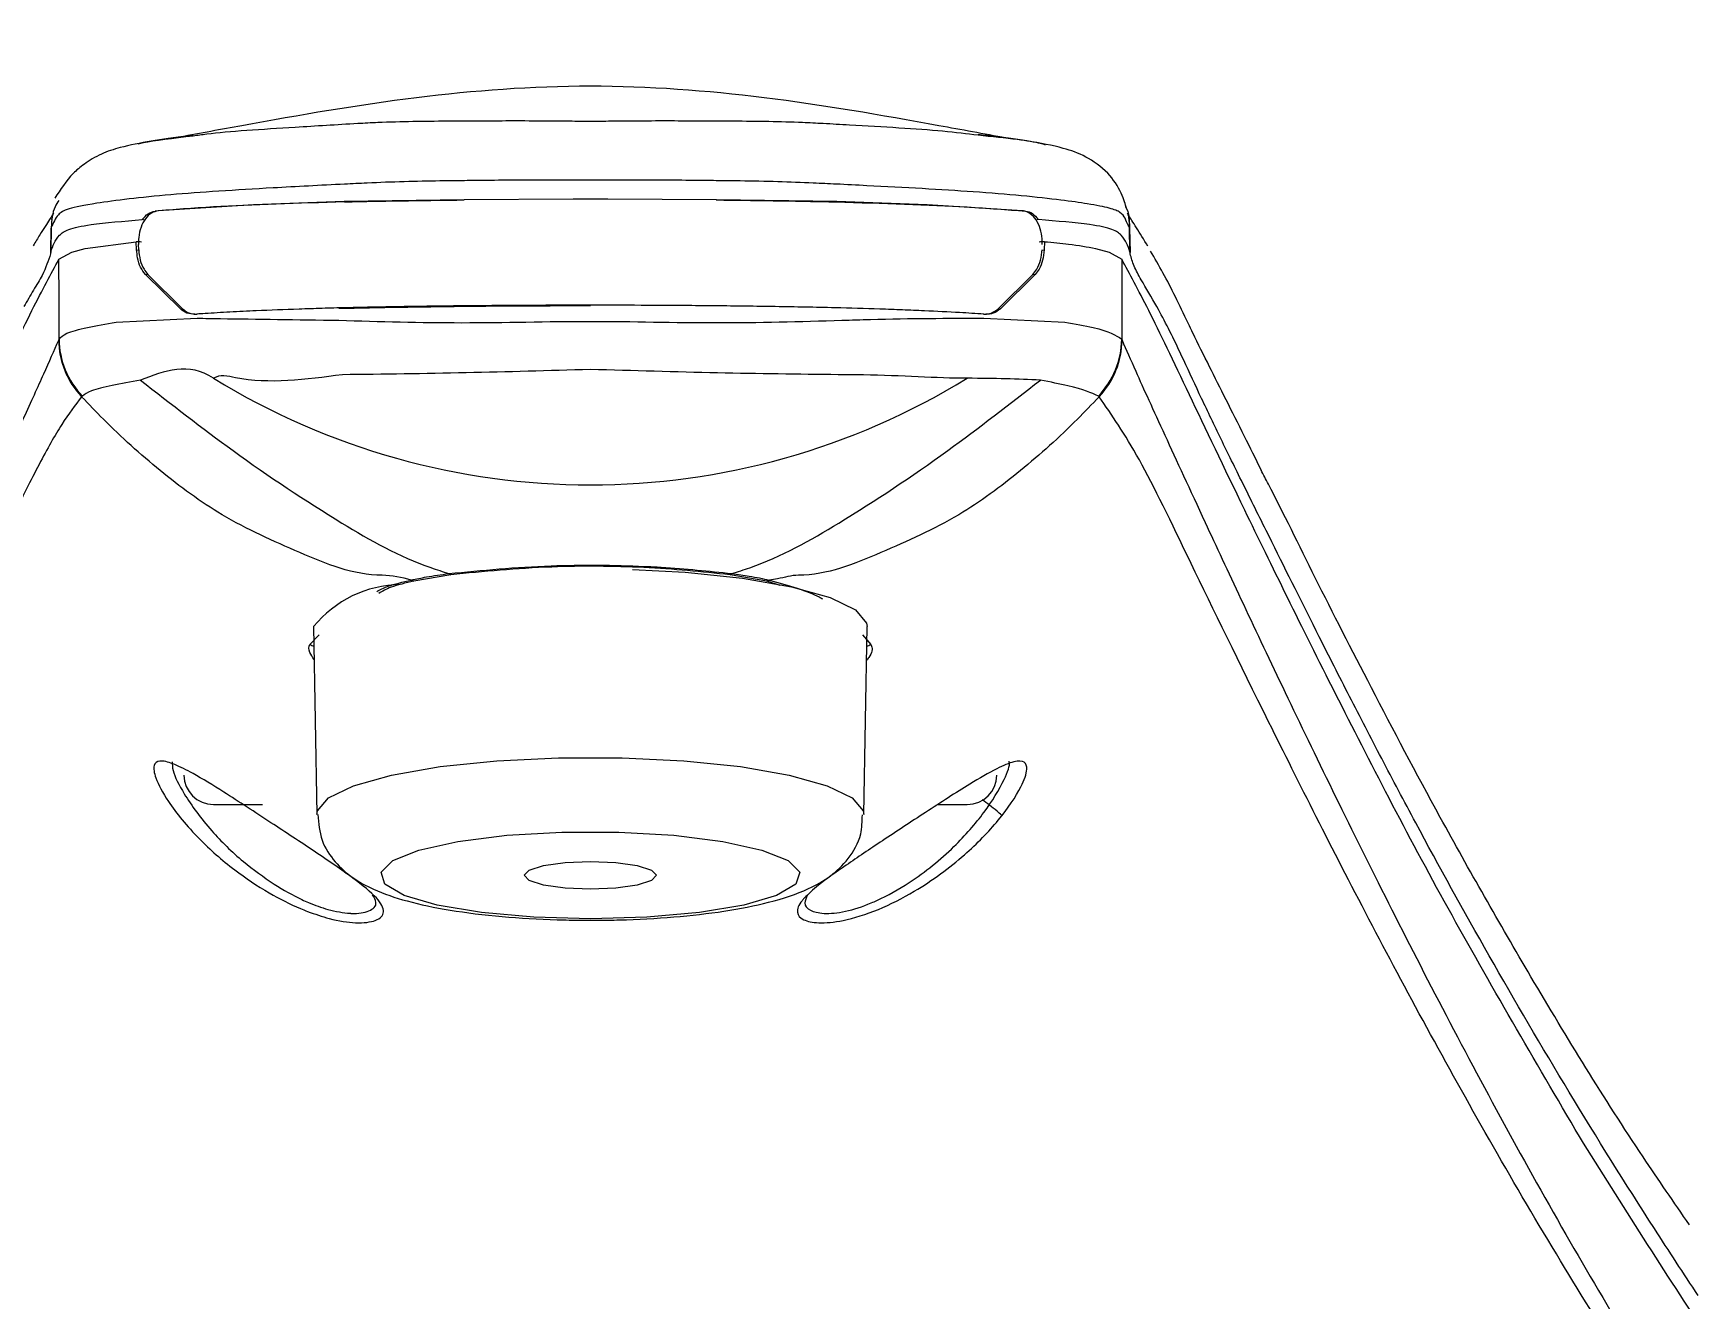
# Model space of a CAD drawing. Header units: inches. Extents: x 2.3 to 15.7, y 0.2 to 14.5.
# Drawn here: x 3.17 to 3.951, y 12.837 to 13.434 of the extents above; entities that cross this region are included whole.
import ezdxf

# ---------------------------------------------------------------- set-up
doc = ezdxf.new("R2010")
doc.units = ezdxf.units.IN
doc.header["$MEASUREMENT"] = 0
doc.header["$PDSIZE"] = -1
doc.layers.add('Dim', color=1, linetype='Continuous')
doc.layers.add('Object', color=4, linetype='Continuous')
doc.styles.get("Standard").update_dxf_attribs({"font": 'romans.shx'})
doc.dimstyles.get("Standard").update_dxf_attribs({"dimtxt": 0.125, "dimasz": 0.18, "dimexe": 0.06, "dimexo": 0.0625, "dimgap": 0.09, "dimtad": 0, "dimtih": 1, "dimtoh": 1, "dimdec": 4, "dimlfac": 2, "dimzin": 0, "dimdsep": 46, "dimlunit": 5, "dimtxsty": 'Standard', "dimcen": 0.09, "dimadec": 0, "dimazin": 0, "dimtfac": 1, "dimtdec": 4, "dimtofl": 0, "dimtmove": 0, "dimatfit": 1, "dimfxl": 0, "dimfrac": 2, "dimtolj": 1, "dimtzin": 0, "dimarcsym": 0})

# ---------------------------------------------------------------- blocks, each defined once
blk = doc.blocks.new('*D2')
at = {"layer": 'Defpoints', "color": 0}
for p in [(4.12732, 14.17061), (2.73788, 12.614), (4.12732, 12.61381)]:
    blk.add_point(p, dxfattribs=at)
at = {"layer": 'Dim', "color": 0, "lineweight": -2}
for p, q in [((2.73788, 12.6765), (2.73788, 14.23061)), ((4.12732, 12.67631), (4.12732, 14.23061)), ((2.55788, 14.17061), (2.37788, 14.17061)), ((4.30732, 14.17061), (4.48732, 14.17061))]:
    blk.add_line(p, q, dxfattribs=at)
at = {"layer": 'Dim', "color": 0}
for points in [[(2.55788, 14.20061), (2.55788, 14.14061), (2.73788, 14.17061)], [(4.30732, 14.20061), (4.30732, 14.14061), (4.12732, 14.17061)]]:
    blk.add_solid(points, dxfattribs=at)
at = {"layer": 'Dim', "color": 0, "insert": (3.39758, 14.17061), "char_height": 0.125, "attachment_point": 5}
blk.add_mtext('\\A1;2 3/4\\P [70mm]', dxfattribs=at)

msp = doc.modelspace()

# ---------------------------------------------------------------- linework, layer by layer
at = {"layer": 'Object', "color": 4, "linetype": 'Continuous', "lineweight": 15}
for p, q in [((3.316655, 13.36307), (3.316654, 13.363117)), ((3.373146, 13.364745), (3.373146, 13.364739)), ((3.424455, 13.364947), (3.424455, 13.364951)), ((3.440757, 13.364947), (3.440757, 13.364951)), ((3.491986, 13.364746), (3.491986, 13.36474)), ((3.548604, 13.363115), (3.548603, 13.363067)), ((3.273645, 13.353394), (3.228707, 13.350564)), ((3.316396, 13.354852), (3.273645, 13.353394)), ((3.373031, 13.355765), (3.316396, 13.354852)), ((3.424422, 13.356063), (3.373031, 13.355765)), ((3.440785, 13.356063), (3.424422, 13.356063)), ((3.492096, 13.355765), (3.440785, 13.356063)), ((3.548858, 13.354851), (3.492096, 13.355765)), ((3.591556, 13.353394), (3.548858, 13.354851)), ((3.63649, 13.350564), (3.591556, 13.353394)), ((3.178436, 13.346002), (3.178438, 13.346012)), ((3.178506, 13.346488), (3.178513, 13.346534)), ((3.22235, 13.346156), (3.221193, 13.346381)), ((3.644012, 13.346381), (3.642767, 13.346139)), ((3.686697, 13.346547), (3.686702, 13.346514)), ((3.686704, 13.346505), (3.687058, 13.342412)), ((3.686772, 13.346029), (3.686778, 13.345989)), ((3.177953, 13.330873), (3.178154, 13.342413)), ((3.178197, 13.342602), (3.177999, 13.331264)), ((3.178154, 13.342413), (3.178154, 13.342421)), ((3.178197, 13.342602), (3.178199, 13.342737)), ((3.687015, 13.342724), (3.687017, 13.342589)), ((3.687215, 13.331248), (3.687017, 13.342589)), ((3.687058, 13.342412), (3.68726, 13.330873)), ((3.177953, 13.330873), (3.177947, 13.330819)), ((3.181862, 13.327682), (3.187859, 13.331065)), ((3.187859, 13.331065), (3.194266, 13.332782)), ((3.194266, 13.332782), (3.218344, 13.335964)), ((3.218502, 13.332103), (3.218344, 13.335964)), ((3.218502, 13.332103), (3.219501, 13.332027)), ((3.219477, 13.332189), (3.219383, 13.33471)), ((3.645706, 13.332028), (3.646703, 13.332103)), ((3.646861, 13.335964), (3.646703, 13.332103)), ((3.67094, 13.332782), (3.677347, 13.331065)), ((3.677347, 13.331065), (3.683343, 13.327682)), ((3.687267, 13.330819), (3.68726, 13.330873)), ((3.239127, 13.304283), (3.222678, 13.32048)), ((3.22374, 13.320399), (3.222678, 13.32048)), ((3.223859, 13.32055), (3.240169, 13.304364)), ((3.625025, 13.304364), (3.641347, 13.320551)), ((3.642527, 13.32048), (3.626078, 13.304283)), ((3.642527, 13.32048), (3.641467, 13.320399)), ((3.208776, 13.297975), (3.247012, 13.299863)), ((3.239127, 13.304283), (3.240446, 13.304184)), ((3.245685, 13.301814), (3.245868, 13.3018)), ((3.24687, 13.30181), (3.247082, 13.301794)), ((3.618118, 13.301794), (3.61832, 13.301809)), ((3.618194, 13.299863), (3.656429, 13.297976)), ((3.619332, 13.3018), (3.619506, 13.301813)), ((3.624734, 13.304182), (3.626078, 13.304283)), ((3.70065, 13.304061), (3.69993, 13.305358)), ((3.181727, 13.289597), (3.181893, 13.290031)), ((3.683313, 13.290031), (3.683479, 13.289597)), ((3.192902, 13.26317), (3.192565, 13.262823)), ((3.672641, 13.262823), (3.672304, 13.26317)), ((3.721021, 13.262011), (3.719951, 13.264282)), ((3.75417, 13.194341), (3.752207, 13.198288)), ((3.366703, 13.178878), (3.349309, 13.175908)), ((3.515897, 13.175908), (3.498502, 13.178878)), ((3.522094, 13.173737), (3.515897, 13.175908)), ((3.300216, 13.14603), (3.304621, 13.150575)), ((3.302028, 13.154416), (3.303608, 13.065872)), ((3.560958, 13.150594), (3.56499, 13.146031)), ((3.561597, 13.065872), (3.563177, 13.154416)), ((3.254769, 13.070485), (3.277875, 13.070485)), ((3.596783, 13.070485), (3.610436, 13.070485)), ((3.428343, 13.015967), (3.432603, 13.0159)), ((3.432603, 13.0159), (3.436167, 13.015949))]:
    msp.add_line(p, q, dxfattribs=at)
at = {"layer": 'Object', "color": 4, "linetype": 'Continuous', "lineweight": 15, "flags": 128}
for points in [[(3.686458, 13.347854), (3.68658, 13.347231), (3.686704, 13.346505)], [(3.452527, 13.181347), (3.477262, 13.180028), (3.504355, 13.177198), (3.52758, 13.173147), (3.545684, 13.168091), (3.557693, 13.162303), (3.562957, 13.156095), (3.563177, 13.154416)], [(3.303609, 13.065843), (3.303826, 13.067531), (3.309027, 13.073664), (3.320889, 13.079381), (3.338775, 13.084376), (3.361719, 13.088379), (3.388484, 13.091174), (3.417627, 13.09261), (3.447578, 13.09261), (3.476722, 13.091174), (3.503487, 13.088379), (3.526431, 13.084376), (3.544316, 13.079381), (3.556179, 13.073664), (3.56138, 13.067531), (3.561596, 13.065813)], [(3.432603, 13.016556), (3.405893, 13.017319), (3.381164, 13.019552), (3.36025, 13.02309), (3.344702, 13.027669), (3.335674, 13.032951), (3.333834, 13.038544), (3.339319, 13.044032), (3.351723, 13.049009), (3.370125, 13.053106), (3.393161, 13.056018), (3.419122, 13.05753), (3.446083, 13.05753), (3.472045, 13.056018), (3.49508, 13.053106), (3.513483, 13.049009), (3.525887, 13.044032), (3.531372, 13.038544), (3.529532, 13.032951), (3.520503, 13.027669), (3.504956, 13.02309), (3.484042, 13.019552), (3.459313, 13.017319), (3.432603, 13.016556)], [(3.432603, 13.030642), (3.420644, 13.031137), (3.410506, 13.032545), (3.403732, 13.034652), (3.401353, 13.037139), (3.403732, 13.039626), (3.410506, 13.041733), (3.420644, 13.043142), (3.432603, 13.043637), (3.444562, 13.043142), (3.4547, 13.041733), (3.461474, 13.039626), (3.463853, 13.037139), (3.461474, 13.034652), (3.4547, 13.032545), (3.444562, 13.031137), (3.432603, 13.030642)]]:
    msp.add_lwpolyline(points, dxfattribs=at)
at = {"layer": 'Object', "color": 4, "linetype": 'Continuous', "lineweight": 15}
for centre, radius, start, end in [((3.221001, 13.290373), 0.03911, 180.501458, 224.071851), ((3.644205, 13.290373), 0.039109, 315.928012, 359.498946), ((3.220946, 13.289891), 0.03922, 180.429767, 223.64392), ((3.644259, 13.289891), 0.039221, 316.356711, 359.570142), ((3.432603, 13.560959), 0.339669, 238.439413, 301.560599), ((3.343722, 13.120526), 0.05373, 90.84674, 140.895047), ((3.349977, 13.179255), 0.003413, 237.033983, 258.706548), ((3.367509, 13.181032), 0.0023, 223.413628, 249.502513), ((3.497697, 13.181032), 0.0023, 290.497487, 316.586372), ((3.515228, 13.179256), 0.003414, 281.297766, 302.961703), ((3.302895, 13.150394), 0.005121, 238.452842, 262.090222), ((3.562308, 13.150398), 0.005125, 277.931918, 301.553829), ((3.254769, 13.084402), 0.013917, 180, 270), ((3.610436, 13.084402), 0.013917, 270, 0)]:
    msp.add_arc(centre, radius, start, end, dxfattribs=at)
for centre, major_axis, ratio, start_param, end_param in [((3.24431, 11.78353), (1.144163, -1.137021), 0.9272556, 2.3304257, 2.3320365), ((3.620894, 11.78353), (1.144236, 1.136958), 0.9272552, 0.8096151, 0.8112264)]:
    msp.add_ellipse(centre, major_axis=major_axis, ratio=ratio, start_param=start_param, end_param=end_param, dxfattribs=at)
for points, knots in [([(3.628814, 13.384836), (3.618239, 13.386793), (3.580275, 13.393818), (3.515434, 13.405075), (3.432603, 13.411369), (3.349772, 13.405073), (3.285809, 13.393975), (3.248724, 13.387115), (3.239027, 13.385321)], [0, 0, 0, 0, 0.0820643, 0.2946186, 0.5034082, 0.7121975, 0.924751, 1, 1, 1, 1]), ([(3.245152, 13.385929), (3.247213, 13.386229), (3.258734, 13.387909), (3.286918, 13.389641), (3.312937, 13.391217), (3.322807, 13.391815)], [0, 0, 0, 0, 0.1190815, 0.6658491, 1, 1, 1, 1]), ([(3.322807, 13.391815), (3.325981, 13.39198), (3.334646, 13.392431), (3.348596, 13.392798), (3.363104, 13.392923), (3.372118, 13.392955), (3.375702, 13.392967)], [0, 0, 0, 0, 0.1828563, 0.4992545, 0.8009304, 1, 1, 1, 1]), ([(3.375702, 13.392967), (3.379029, 13.392989), (3.387043, 13.393043), (3.400236, 13.393067), (3.413452, 13.393016), (3.421964, 13.39292), (3.425318, 13.392883)], [0, 0, 0, 0, 0.2021562, 0.4868204, 0.7978202, 1, 1, 1, 1]), ([(3.425318, 13.392883), (3.426148, 13.392882), (3.428594, 13.392878), (3.43253, 13.392876), (3.436559, 13.392877), (3.438971, 13.392881), (3.439893, 13.392883)], [0, 0, 0, 0, 0.17080798, 0.50361909, 0.81006243, 1, 1, 1, 1]), ([(3.439893, 13.392883), (3.443196, 13.39292), (3.45167, 13.393015), (3.464824, 13.393067), (3.478043, 13.393043), (3.48607, 13.39299), (3.489434, 13.392968)], [0, 0, 0, 0, 0.1994262, 0.5116545, 0.7953185, 1, 1, 1, 1]), ([(3.489434, 13.392968), (3.492945, 13.392955), (3.502183, 13.392922), (3.516664, 13.392797), (3.530719, 13.392422), (3.539208, 13.391981), (3.542446, 13.391813)], [0, 0, 0, 0, 0.1945987, 0.5119525, 0.8138494, 1, 1, 1, 1]), ([(3.542446, 13.391813), (3.546586, 13.391578), (3.566563, 13.390444), (3.594365, 13.388904), (3.610257, 13.386963), (3.615536, 13.386319)], [0, 0, 0, 0, 0.1486177, 0.7172011, 1, 1, 1, 1]), ([(3.245146, 13.386118), (3.2445, 13.386052), (3.236439, 13.385228), (3.224442, 13.383288), (3.212204, 13.380922), (3.20143, 13.377531), (3.193353, 13.372454), (3.186271, 13.36633), (3.182556, 13.360567), (3.179947, 13.356522)], [0, 0, 0, 0, 0.0139525, 0.1742026, 0.345784, 0.461737, 0.5861004, 0.7094291, 1, 1, 1, 1]), ([(3.21917, 13.382075), (3.21998, 13.382285), (3.224779, 13.383532), (3.235905, 13.384841), (3.245152, 13.385929)], [0, 0, 0, 0, 0.16876619, 1, 1, 1, 1]), ([(3.615536, 13.386319), (3.622019, 13.385648), (3.633851, 13.384423), (3.644185, 13.382752), (3.646483, 13.381964), (3.647173, 13.381728)], [0, 0, 0, 0, 0.45910381, 0.83782241, 1, 1, 1, 1]), ([(3.68554, 13.351932), (3.685559, 13.351872), (3.685614, 13.351698), (3.683751, 13.358698), (3.676775, 13.369366), (3.666007, 13.376682), (3.654891, 13.380578), (3.64034, 13.383303), (3.62614, 13.385394), (3.616942, 13.386293), (3.615541, 13.38643)], [0, 0, 0, 0, 0.0631009, 0.1817745, 0.3044388, 0.4475985, 0.5973587, 0.8019811, 0.9698404, 1, 1, 1, 1]), ([(3.316654, 13.363117), (3.305242, 13.362522), (3.275147, 13.360953), (3.231723, 13.358266), (3.199791, 13.354383), (3.185064, 13.351376), (3.180699, 13.348464), (3.179145, 13.344824), (3.178197, 13.342602)], [0, 0, 0, 0, 0.1164277, 0.307033, 0.5034608, 0.6421231, 0.7816244, 1, 1, 1, 1]), ([(3.373146, 13.364745), (3.369306, 13.364702), (3.359804, 13.364598), (3.344479, 13.364292), (3.329483, 13.363741), (3.32019, 13.363255), (3.316655, 13.36307)], [0, 0, 0, 0, 0.2013028, 0.498119, 0.8090739, 1, 1, 1, 1]), ([(3.424455, 13.364947), (3.420954, 13.364971), (3.412245, 13.365031), (3.398694, 13.364998), (3.385085, 13.364891), (3.376702, 13.364784), (3.373146, 13.364739)], [0, 0, 0, 0, 0.2043113, 0.5082905, 0.7914037, 1, 1, 1, 1]), ([(3.440757, 13.364951), (3.43962, 13.364952), (3.436922, 13.364953), (3.432527, 13.364954), (3.42823, 13.364953), (3.425494, 13.364952), (3.424455, 13.364951)], [0, 0, 0, 0, 0.20919191, 0.49658603, 0.80872129, 1, 1, 1, 1]), ([(3.491986, 13.36474), (3.488393, 13.364786), (3.479998, 13.364892), (3.466364, 13.364999), (3.452876, 13.365031), (3.444206, 13.364971), (3.440757, 13.364947)], [0, 0, 0, 0, 0.2110929, 0.4932105, 0.7983783, 1, 1, 1, 1]), ([(3.548603, 13.363067), (3.545003, 13.363256), (3.535895, 13.363733), (3.520782, 13.364289), (3.505481, 13.364597), (3.495747, 13.364704), (3.491986, 13.364746)], [0, 0, 0, 0, 0.193992, 0.4908889, 0.803308, 1, 1, 1, 1]), ([(3.687017, 13.342589), (3.686837, 13.342889), (3.685092, 13.345802), (3.684893, 13.349079), (3.678416, 13.351744), (3.668698, 13.353662), (3.649762, 13.356368), (3.616319, 13.359588), (3.57648, 13.361696), (3.553439, 13.362868), (3.548604, 13.363115)], [0, 0, 0, 0, 0.0281134, 0.2732158, 0.3790599, 0.4846646, 0.5698482, 0.7669997, 0.9511032, 1, 1, 1, 1]), ([(3.181775, 13.355455), (3.181143, 13.354465), (3.178727, 13.35068), (3.178423, 13.346111), (3.178199, 13.342737)], [0, 0, 0, 0, 0.2616634, 1, 1, 1, 1]), ([(3.316612, 13.354749), (3.294838, 13.35407), (3.261269, 13.353022), (3.236072, 13.35108), (3.227219, 13.350398)], [0, 0, 0, 0, 0.64863506, 1, 1, 1, 1]), ([(3.316612, 13.354749), (3.321311, 13.354849), (3.330713, 13.355049), (3.349507, 13.355375), (3.363731, 13.355544), (3.373126, 13.355655)], [0, 0, 0, 0, 0.25333571, 0.50684313, 1, 1, 1, 1]), ([(3.492006, 13.355655), (3.496807, 13.355602), (3.50641, 13.355496), (3.525399, 13.355223), (3.539366, 13.354937), (3.548646, 13.354747)], [0, 0, 0, 0, 0.251179, 0.5024574, 1, 1, 1, 1]), ([(3.548646, 13.354747), (3.570424, 13.354068), (3.603972, 13.353021), (3.629152, 13.351079), (3.637987, 13.350398)], [0, 0, 0, 0, 0.6491607, 1, 1, 1, 1]), ([(3.685092, 13.352589), (3.685125, 13.352531), (3.686812, 13.349631), (3.686914, 13.346143), (3.687015, 13.342724)], [0, 0, 0, 0, 0.0197251, 1, 1, 1, 1]), ([(3.179213, 13.349232), (3.179265, 13.349363), (3.17947, 13.349877), (3.177438, 13.346151), (3.173775, 13.34099), (3.170746, 13.335845), (3.169695, 13.334059)], [0, 0, 0, 0, 0.1026302, 0.4053674, 0.7935995, 1, 1, 1, 1]), ([(3.177999, 13.331264), (3.178973, 13.333992), (3.180358, 13.337874), (3.185457, 13.341786), (3.197062, 13.344411), (3.212373, 13.345661), (3.221193, 13.346381)], [0, 0, 0, 0, 0.40854976, 0.58140709, 0.75884905, 1, 1, 1, 1]), ([(3.228714, 13.350564), (3.227605, 13.3503), (3.225388, 13.349774), (3.222517, 13.34692), (3.220422, 13.342903), (3.219404, 13.338586), (3.219389, 13.3358), (3.219383, 13.33471)], [0, 0, 0, 0, 0.215226, 0.4304335, 0.6459745, 0.8615079, 1, 1, 1, 1]), ([(3.221193, 13.346381), (3.222048, 13.347441), (3.223794, 13.349605), (3.226062, 13.35013), (3.227219, 13.350398)], [0, 0, 0, 0, 0.4898649, 1, 1, 1, 1]), ([(3.645824, 13.334711), (3.645825, 13.334719), (3.645886, 13.336401), (3.645631, 13.339819), (3.644156, 13.344445), (3.641751, 13.348059), (3.639039, 13.35009), (3.637209, 13.35043), (3.636489, 13.350564)], [0, 0, 0, 0, 0.0009488, 0.2147584, 0.4292977, 0.644523, 0.8601158, 1, 1, 1, 1]), ([(3.637987, 13.350398), (3.63909, 13.35015), (3.641359, 13.349641), (3.643112, 13.347487), (3.644012, 13.346381)], [0, 0, 0, 0, 0.4866193, 1, 1, 1, 1]), ([(3.687215, 13.331248), (3.686239, 13.33398), (3.68485, 13.337869), (3.679753, 13.341787), (3.668136, 13.344412), (3.652825, 13.345661), (3.644012, 13.346381)], [0, 0, 0, 0, 0.408714, 0.5816754, 0.7592315, 1, 1, 1, 1]), ([(3.695655, 13.33382), (3.693789, 13.336885), (3.690047, 13.343032), (3.686376, 13.348641), (3.686097, 13.349236), (3.685978, 13.349489)], [0, 0, 0, 0, 0.3637172, 0.7295796, 1, 1, 1, 1]), ([(3.178199, 13.342737), (3.178198, 13.342727), (3.178193, 13.34269), (3.178185, 13.342623), (3.178173, 13.342541), (3.178163, 13.34247), (3.178156, 13.342428), (3.178154, 13.342413)], [0, 0, 0, 0, 0.0949314, 0.3526776, 0.6101531, 0.8673739, 1, 1, 1, 1]), ([(3.687058, 13.342412), (3.687058, 13.342412), (3.687058, 13.342412), (3.687044, 13.342506), (3.687035, 13.342569), (3.687024, 13.342651), (3.687018, 13.342701), (3.687015, 13.342724)], [0, 0, 0, 0, 0.000352, 0.2564171, 0.513054, 0.7699676, 1, 1, 1, 1]), ([(3.177871, 13.330181), (3.176831, 13.326965), (3.175175, 13.321847), (3.169867, 13.313226), (3.166806, 13.307981), (3.165275, 13.305358)], [0, 0, 0, 0, 0.457914, 0.7289042, 1, 1, 1, 1]), ([(3.177947, 13.330819), (3.17794, 13.330754), (3.177927, 13.330623), (3.177902, 13.33041), (3.177882, 13.330263), (3.177871, 13.330181)], [0, 0, 0, 0, 0.3069705, 0.613947, 1, 1, 1, 1]), ([(3.177999, 13.331264), (3.177996, 13.331232), (3.177989, 13.331167), (3.177974, 13.331037), (3.177961, 13.330938), (3.177953, 13.330873)], [0, 0, 0, 0, 0.2455234, 0.5012479, 1, 1, 1, 1]), ([(3.222678, 13.32048), (3.221859, 13.321547), (3.220221, 13.323682), (3.218868, 13.327928), (3.218612, 13.330847), (3.218502, 13.332103)], [0, 0, 0, 0, 0.3629124, 0.7258796, 1, 1, 1, 1]), ([(3.219477, 13.332189), (3.21965, 13.330521), (3.219995, 13.327186), (3.22168, 13.323145), (3.223205, 13.321328), (3.223859, 13.32055)], [0, 0, 0, 0, 0.3637189, 0.7274459, 1, 1, 1, 1]), ([(3.641347, 13.320551), (3.642009, 13.321341), (3.643543, 13.323171), (3.645218, 13.32722), (3.64556, 13.330538), (3.645731, 13.33219)], [0, 0, 0, 0, 0.2764787, 0.6396761, 1, 1, 1, 1]), ([(3.646703, 13.332103), (3.646536, 13.330447), (3.6462, 13.327135), (3.644627, 13.323093), (3.643164, 13.321272), (3.642527, 13.32048)], [0, 0, 0, 0, 0.36104451, 0.72204951, 1, 1, 1, 1]), ([(3.646861, 13.335964), (3.650817, 13.335618), (3.660391, 13.334781), (3.667039, 13.333521), (3.67094, 13.332782)], [0, 0, 0, 0, 0.4132264, 1, 1, 1, 1]), ([(3.68726, 13.330873), (3.687256, 13.330905), (3.687247, 13.330969), (3.687232, 13.331094), (3.687222, 13.331187), (3.687215, 13.331248)], [0, 0, 0, 0, 0.2548356, 0.5096701, 1, 1, 1, 1]), ([(3.687357, 13.330182), (3.687347, 13.330247), (3.687327, 13.330378), (3.687296, 13.330591), (3.687277, 13.330738), (3.687267, 13.330819)], [0, 0, 0, 0, 0.306935, 0.6138771, 1, 1, 1, 1]), ([(3.69993, 13.305358), (3.697357, 13.309714), (3.693261, 13.31665), (3.688876, 13.324618), (3.687864, 13.328327), (3.687357, 13.330182)], [0, 0, 0, 0, 0.45765094, 0.72867799, 1, 1, 1, 1]), ([(3.71694, 13.292763), (3.71618, 13.294345), (3.711023, 13.305083), (3.705107, 13.317566), (3.698923, 13.32809), (3.696936, 13.33147)], [0, 0, 0, 0, 0.1049043, 0.712497, 1, 1, 1, 1]), ([(2.96585, 12.913867), (2.987117, 12.950099), (3.02964, 13.022545), (3.082579, 13.125177), (3.122566, 13.206417), (3.151011, 13.266096), (3.170427, 13.30671), (3.178051, 13.320692), (3.181862, 13.327682)], [0, 0, 0, 0, 0.1867688, 0.373447, 0.5600426, 0.7067485, 0.8533897, 1, 1, 1, 1]), ([(3.181893, 13.290031), (3.181894, 13.295267), (3.181896, 13.307816), (3.181862, 13.320378), (3.181862, 13.327682), (3.181862, 13.327682)], [0, 0, 0, 0, 0.4171979, 0.9999688, 1, 1, 1, 1]), ([(3.683343, 13.327682), (3.683343, 13.327682), (3.683343, 13.320406), (3.68331, 13.307844), (3.683312, 13.295294), (3.683313, 13.290031)], [0, 0, 0, 0, 0.0000312, 0.5806051, 1, 1, 1, 1]), ([(3.89935, 12.913867), (3.878082, 12.950098), (3.835556, 13.022544), (3.782628, 13.125177), (3.742647, 13.206417), (3.714201, 13.266096), (3.69478, 13.30671), (3.687155, 13.320692), (3.683343, 13.327682)], [0, 0, 0, 0, 0.1867688, 0.3734471, 0.5600427, 0.7067485, 0.8533897, 1, 1, 1, 1]), ([(3.313914, 13.304554), (3.333188, 13.304923), (3.372144, 13.305669), (3.412309, 13.305792), (3.432603, 13.305854)], [0, 0, 0, 0, 0.49474956, 1, 1, 1, 1]), ([(3.373367, 13.305711), (3.368577, 13.305658), (3.358996, 13.305551), (3.340158, 13.30528), (3.326334, 13.304995), (3.317184, 13.304806)], [0, 0, 0, 0, 0.2526449, 0.5052963, 1, 1, 1, 1]), ([(3.424512, 13.306008), (3.420218, 13.305992), (3.411629, 13.305958), (3.394558, 13.305878), (3.381824, 13.305778), (3.373367, 13.305711)], [0, 0, 0, 0, 0.25144561, 0.50289605, 1, 1, 1, 1]), ([(3.440695, 13.306008), (3.439331, 13.30601), (3.436604, 13.306013), (3.431209, 13.306015), (3.427178, 13.306011), (3.424512, 13.306008)], [0, 0, 0, 0, 0.2528257, 0.5056574, 1, 1, 1, 1]), ([(3.491761, 13.305712), (3.487494, 13.305748), (3.478959, 13.305821), (3.461936, 13.305923), (3.449172, 13.305974), (3.440695, 13.306008)], [0, 0, 0, 0, 0.2514625, 0.502912, 1, 1, 1, 1]), ([(3.54807, 13.304805), (3.543402, 13.304906), (3.534067, 13.305106), (3.515343, 13.305434), (3.501153, 13.305601), (3.491761, 13.305712)], [0, 0, 0, 0, 0.2526628, 0.5053206, 1, 1, 1, 1]), ([(3.181893, 13.290031), (3.182762, 13.290963), (3.185482, 13.293884), (3.199343, 13.296318), (3.208776, 13.297975)], [0, 0, 0, 0, 0.3193627, 1, 1, 1, 1]), ([(3.245946, 13.301719), (3.244659, 13.301784), (3.2422, 13.301906), (3.240119, 13.303516), (3.239127, 13.304283)], [0, 0, 0, 0, 0.5232839, 1, 1, 1, 1]), ([(3.240169, 13.304364), (3.241142, 13.303597), (3.243178, 13.301991), (3.245603, 13.301872), (3.24687, 13.30181)], [0, 0, 0, 0, 0.477774, 1, 1, 1, 1]), ([(3.274983, 13.303366), (3.270793, 13.303167), (3.262412, 13.302768), (3.25321, 13.302228), (3.248177, 13.301896), (3.24687, 13.30181)], [0, 0, 0, 0, 0.4253575, 0.8507285, 1, 1, 1, 1]), ([(3.247012, 13.299863), (3.250672, 13.299811), (3.270428, 13.299529), (3.294399, 13.299187), (3.313928, 13.298909)], [0, 0, 0, 0, 0.18529286, 1, 1, 1, 1]), ([(3.317184, 13.304806), (3.313454, 13.304708), (3.305995, 13.304511), (3.291724, 13.304059), (3.281621, 13.303641), (3.274983, 13.303366)], [0, 0, 0, 0, 0.2554205, 0.5108426, 1, 1, 1, 1]), ([(3.313928, 13.298909), (3.333187, 13.298339), (3.37213, 13.297185), (3.412349, 13.298389), (3.432602, 13.298389), (3.432603, 13.298389)], [0, 0, 0, 0, 0.4945392, 0.9999902, 1, 1, 1, 1]), ([(3.432603, 13.298389), (3.432603, 13.298389), (3.45245, 13.298389), (3.492665, 13.297192), (3.531618, 13.298333), (3.551278, 13.298909)], [0, 0, 0, 0, 0.00000976, 0.49531251, 1, 1, 1, 1]), ([(3.590218, 13.303367), (3.586785, 13.303513), (3.579918, 13.303806), (3.565993, 13.304314), (3.555176, 13.30461), (3.54807, 13.304805)], [0, 0, 0, 0, 0.255426, 0.5108453, 1, 1, 1, 1]), ([(3.551278, 13.298909), (3.555796, 13.299058), (3.580101, 13.299856), (3.601099, 13.29986), (3.618194, 13.299863)], [0, 0, 0, 0, 0.1858953, 1, 1, 1, 1]), ([(3.61832, 13.301809), (3.614557, 13.302052), (3.605705, 13.302623), (3.595872, 13.303095), (3.590218, 13.303367)], [0, 0, 0, 0, 0.4250745, 1, 1, 1, 1]), ([(3.61832, 13.301809), (3.619478, 13.301854), (3.621902, 13.301948), (3.623953, 13.303535), (3.625025, 13.304364)], [0, 0, 0, 0, 0.4774929, 1, 1, 1, 1]), ([(3.626078, 13.304283), (3.624982, 13.303451), (3.622888, 13.301862), (3.620431, 13.301765), (3.619259, 13.301719)], [0, 0, 0, 0, 0.5230938, 1, 1, 1, 1]), ([(3.656429, 13.297976), (3.661261, 13.297155), (3.676284, 13.294603), (3.680472, 13.291879), (3.683313, 13.290031)], [0, 0, 0, 0, 0.3215879, 1, 1, 1, 1]), ([(3.719951, 13.264282), (3.717107, 13.270409), (3.712238, 13.2809), (3.706065, 13.293822), (3.702455, 13.300648), (3.70065, 13.304061)], [0, 0, 0, 0, 0.4124711, 0.7061902, 1, 1, 1, 1]), ([(3.749257, 13.228118), (3.746566, 13.233518), (3.737606, 13.251495), (3.726672, 13.273168), (3.719407, 13.28772), (3.716813, 13.292917)], [0, 0, 0, 0, 0.2163096, 0.7201354, 1, 1, 1, 1]), ([(2.769871, 12.548469), (2.774008, 12.554515), (2.782283, 12.56661), (2.800721, 12.595257), (2.824813, 12.633283), (2.864685, 12.694333), (2.916969, 12.773696), (2.976891, 12.874235), (3.030822, 12.973755), (3.079943, 13.071394), (3.121887, 13.159004), (3.14929, 13.218151), (3.165614, 13.253636), (3.175041, 13.274291), (3.179517, 13.284537), (3.181727, 13.289597)], [0, 0, 0, 0, 0.0353243, 0.0706602, 0.1235508, 0.1764655, 0.2813373, 0.3857352, 0.4899653, 0.5941675, 0.7104496, 0.826795, 0.8849956, 0.943202, 1, 1, 1, 1]), ([(3.683479, 13.289597), (3.685508, 13.284948), (3.69067, 13.273123), (3.702805, 13.24659), (3.724557, 13.199409), (3.757391, 13.129249), (3.804445, 13.032392), (3.8513, 12.941939), (3.901908, 12.850989), (3.956122, 12.761994), (4.013601, 12.674857), (4.058365, 12.605049), (4.08746, 12.559222), (4.098901, 12.543491), (4.103897, 12.53662)], [0, 0, 0, 0, 0.0508945, 0.1294614, 0.2080198, 0.320747, 0.4334305, 0.5462022, 0.6026446, 0.7100836, 0.8175109, 0.8833414, 0.9490528, 1, 1, 1, 1]), ([(3.25482, 13.271531), (3.25482, 13.271531), (3.243054, 13.279375), (3.231654, 13.275032), (3.220253, 13.27069)], [0, 0, 0, 0, 0.0000249, 1, 1, 1, 1]), ([(3.432603, 13.275702), (3.412967, 13.275121), (3.373224, 13.273945), (3.334987, 13.273459), (3.315642, 13.273214)], [0, 0, 0, 0, 0.49408879, 1, 1, 1, 1]), ([(3.549564, 13.273214), (3.530702, 13.273445), (3.49248, 13.273913), (3.452734, 13.2751), (3.432603, 13.275702)], [0, 0, 0, 0, 0.4934804, 1, 1, 1, 1]), ([(3.220253, 13.27069), (3.211058, 13.26898), (3.197626, 13.266482), (3.194035, 13.263964), (3.192902, 13.26317)], [0, 0, 0, 0, 0.6845865, 1, 1, 1, 1]), ([(3.220253, 13.27069), (3.234811, 13.259382), (3.266281, 13.234939), (3.311205, 13.205056), (3.344691, 13.186126), (3.362979, 13.180354), (3.365838, 13.179451)], [0, 0, 0, 0, 0.3105603, 0.6713613, 0.9486235, 1, 1, 1, 1]), ([(3.315642, 13.273214), (3.298339, 13.270937), (3.27697, 13.268127), (3.257803, 13.273519), (3.25482, 13.271531), (3.25482, 13.271531)], [0, 0, 0, 0, 0.8097563, 0.9999813, 1, 1, 1, 1]), ([(3.499368, 13.179451), (3.50221, 13.180348), (3.520498, 13.186119), (3.553988, 13.205046), (3.598925, 13.234939), (3.630395, 13.259383), (3.644953, 13.27069)], [0, 0, 0, 0, 0.051081, 0.328637, 0.6894423, 1, 1, 1, 1]), ([(3.610385, 13.271532), (3.610385, 13.271532), (3.596063, 13.271532), (3.575774, 13.273147), (3.553564, 13.273203), (3.549564, 13.273214)], [0, 0, 0, 0, 0.0000168, 0.8198978, 1, 1, 1, 1]), ([(3.644953, 13.27069), (3.634279, 13.271111), (3.623605, 13.271532), (3.610386, 13.271532), (3.610385, 13.271532)], [0, 0, 0, 0, 0.9999778, 1, 1, 1, 1]), ([(3.672304, 13.26317), (3.668905, 13.264676), (3.663868, 13.266908), (3.649597, 13.269761), (3.644953, 13.27069)], [0, 0, 0, 0, 0.6746025, 1, 1, 1, 1]), ([(3.192565, 13.262823), (3.189491, 13.258815), (3.183277, 13.250713), (3.172854, 13.231961), (3.155901, 13.198351), (3.128273, 13.141138), (3.086073, 13.05599), (3.036201, 12.960971), (2.981237, 12.864377), (2.92007, 12.766821), (2.866949, 12.689438), (2.826482, 12.629338), (2.802012, 12.59186), (2.783231, 12.563742), (2.774764, 12.552), (2.770531, 12.54613)], [0, 0, 0, 0, 0.056737, 0.1146901, 0.1726387, 0.2885845, 0.4046106, 0.5092655, 0.613947, 0.7176328, 0.8226845, 0.8757021, 0.9286947, 0.9643533, 1, 1, 1, 1]), ([(3.33438, 13.17864), (3.33438, 13.17864), (3.320679, 13.17864), (3.295515, 13.189253), (3.260019, 13.204818), (3.229218, 13.227645), (3.207643, 13.247003), (3.195951, 13.25927), (3.192565, 13.262823)], [0, 0, 0, 0, 0.0000071, 0.247161, 0.4930238, 0.7033101, 0.9140675, 1, 1, 1, 1]), ([(3.672641, 13.262823), (3.669254, 13.25927), (3.657562, 13.247003), (3.635994, 13.227645), (3.605163, 13.204818), (3.569793, 13.189253), (3.544305, 13.17864), (3.530826, 13.17864), (3.530825, 13.17864)], [0, 0, 0, 0, 0.0859325, 0.29669088, 0.50697892, 0.75284039, 0.99999283, 1, 1, 1, 1]), ([(4.100384, 12.538613), (4.096052, 12.544326), (4.084621, 12.559402), (4.05698, 12.60148), (4.011555, 12.67032), (3.953, 12.75565), (3.897598, 12.842234), (3.845986, 12.930506), (3.798408, 13.018255), (3.751121, 13.112257), (3.715067, 13.186044), (3.690724, 13.237001), (3.67867, 13.254213), (3.672641, 13.262823)], [0, 0, 0, 0, 0.04064046, 0.10725877, 0.17399986, 0.28282798, 0.39166496, 0.44882072, 0.56290477, 0.67669639, 0.79037012, 0.89515126, 1, 1, 1, 1]), ([(3.752207, 13.198288), (3.748233, 13.206288), (3.740463, 13.221931), (3.729998, 13.243212), (3.724014, 13.255743), (3.721021, 13.262011)], [0, 0, 0, 0, 0.3434785, 0.6716175, 1, 1, 1, 1]), ([(3.951242, 12.872253), (3.943906, 12.882877), (3.918005, 12.920386), (3.877664, 12.98619), (3.835154, 13.060872), (3.801615, 13.124384), (3.774778, 13.176775), (3.758424, 13.210531), (3.75023, 13.226035), (3.749064, 13.228241)], [0, 0, 0, 0, 0.0892367, 0.3150555, 0.5149725, 0.6831812, 0.8351113, 0.9765372, 1, 1, 1, 1]), ([(3.955359, 12.838876), (3.948443, 12.849404), (3.927694, 12.880988), (3.8941, 12.93484), (3.85622, 12.999386), (3.827293, 13.051904), (3.80585, 13.092351), (3.790684, 13.121646), (3.77295, 13.156607), (3.761437, 13.17974), (3.75417, 13.194341)], [0, 0, 0, 0, 0.0853852, 0.2561578, 0.4269341, 0.5977174, 0.6831048, 0.7684932, 0.8538824, 1, 1, 1, 1]), ([(3.365838, 13.179451), (3.381567, 13.180975), (3.410754, 13.183804), (3.446493, 13.183431), (3.475205, 13.182016), (3.488505, 13.180604), (3.499368, 13.179451)], [0, 0, 0, 0, 0.3674134, 0.6817956, 0.7400906, 1, 1, 1, 1]), ([(3.498502, 13.178878), (3.485257, 13.180218), (3.458903, 13.182884), (3.410953, 13.183191), (3.3822, 13.180388), (3.366703, 13.178878)], [0, 0, 0, 0, 0.3177848, 0.6322931, 1, 1, 1, 1]), ([(3.331795, 13.170925), (3.333383, 13.171796), (3.337084, 13.173825), (3.34411, 13.175459), (3.34812, 13.176392)], [0, 0, 0, 0, 0.4291196, 1, 1, 1, 1]), ([(3.349309, 13.175908), (3.345404, 13.174973), (3.338189, 13.173244), (3.334459, 13.171096), (3.332747, 13.17011)], [0, 0, 0, 0, 0.5412847, 1, 1, 1, 1]), ([(3.34812, 13.176392), (3.343526, 13.177516), (3.338932, 13.17864), (3.33438, 13.17864), (3.33438, 13.17864)], [0, 0, 0, 0, 0.9999248, 1, 1, 1, 1]), ([(3.34812, 13.176392), (3.35045, 13.176894), (3.355805, 13.178047), (3.362216, 13.178944), (3.365838, 13.179451)], [0, 0, 0, 0, 0.4351424, 1, 1, 1, 1]), ([(3.499368, 13.179451), (3.50217, 13.179066), (3.508612, 13.178181), (3.514026, 13.177038), (3.517086, 13.176392)], [0, 0, 0, 0, 0.4350004, 1, 1, 1, 1]), ([(3.530825, 13.17864), (3.530825, 13.17864), (3.527498, 13.17864), (3.522985, 13.177204), (3.518356, 13.176567), (3.517086, 13.176392)], [0, 0, 0, 0, 0.00008, 0.7255521, 1, 1, 1, 1]), ([(3.517086, 13.176392), (3.526088, 13.173838), (3.536013, 13.171023), (3.541688, 13.167794), (3.542216, 13.167494)], [0, 0, 0, 0, 0.906961, 1, 1, 1, 1]), ([(3.302305, 13.138893), (3.301505, 13.140038), (3.299325, 13.143155), (3.299871, 13.144916), (3.300216, 13.14603)], [0, 0, 0, 0, 0.3672215, 1, 1, 1, 1]), ([(3.56499, 13.146031), (3.565112, 13.145774), (3.565816, 13.144296), (3.565499, 13.141812), (3.563255, 13.138884), (3.562892, 13.13841)], [0, 0, 0, 0, 0.1499562, 0.8621787, 1, 1, 1, 1]), ([(3.29916, 13.02009), (3.298025, 13.020545), (3.291999, 13.022965), (3.279968, 13.029053), (3.263317, 13.040218), (3.246425, 13.055223), (3.23367, 13.070751), (3.227148, 13.082747), (3.22613, 13.08923), (3.228197, 13.090942), (3.231479, 13.091092), (3.236195, 13.089787), (3.246134, 13.084733), (3.261391, 13.075344), (3.281378, 13.062284), (3.302882, 13.048124), (3.320934, 13.03583), (3.332608, 13.026403), (3.336149, 13.019646), (3.332359, 13.015464), (3.322827, 13.014246), (3.310874, 13.015927), (3.302614, 13.018862), (3.29916, 13.02009)], [0, 0, 0, 0, 0.0102254, 0.0542929, 0.1066513, 0.169888, 0.2452693, 0.2996306, 0.3405962, 0.3753847, 0.3819504, 0.417057, 0.4528755, 0.5039075, 0.5752809, 0.6416115, 0.7095906, 0.7710314, 0.8263441, 0.8775565, 0.9249535, 0.9686186, 1, 1, 1, 1]), ([(3.235271, 13.090693), (3.235305, 13.089402), (3.235403, 13.085686), (3.241314, 13.074133), (3.252424, 13.059084), (3.267382, 13.044081), (3.278427, 13.036382), (3.283403, 13.032914)], [0, 0, 0, 0, 0.10546445, 0.30365218, 0.57997956, 0.81075469, 1, 1, 1, 1]), ([(3.533471, 13.026328), (3.535536, 13.028321), (3.540285, 13.032907), (3.553312, 13.041953), (3.570782, 13.053755), (3.591209, 13.067099), (3.609947, 13.079266), (3.623993, 13.087464), (3.632937, 13.091237), (3.637824, 13.091084), (3.639177, 13.087038), (3.635938, 13.077867), (3.626008, 13.063363), (3.609047, 13.045781), (3.588897, 13.030886), (3.568402, 13.0205), (3.552226, 13.015341), (3.539947, 13.014324), (3.532383, 13.015929), (3.529418, 13.019566), (3.530986, 13.023436), (3.533129, 13.02593), (3.533471, 13.026328)], [0, 0, 0, 0, 0.0420634, 0.096757, 0.1554888, 0.2203624, 0.2888672, 0.3360942, 0.3740578, 0.4120425, 0.4463119, 0.494559, 0.5652288, 0.6339644, 0.7134819, 0.7644002, 0.8157681, 0.8590108, 0.9002232, 0.9438454, 0.9910417, 1, 1, 1, 1]), ([(3.535053, 13.027759), (3.534439, 13.02649), (3.532996, 13.023507), (3.535787, 13.020454), (3.542348, 13.018761), (3.552624, 13.019632), (3.561861, 13.022633), (3.572015, 13.027107), (3.586242, 13.035024), (3.604102, 13.049687), (3.619281, 13.067125), (3.627578, 13.080958), (3.630825, 13.089176), (3.630209, 13.090812), (3.630169, 13.090917)], [0, 0, 0, 0, 0.0592821, 0.139412, 0.2157894, 0.2953117, 0.3736462, 0.3901133, 0.4852487, 0.6358863, 0.7673521, 0.9024702, 0.9937365, 1, 1, 1, 1]), ([(3.626625, 13.065447), (3.625913, 13.066088), (3.622788, 13.068903), (3.619797, 13.071045), (3.617487, 13.0727)], [0, 0, 0, 0, 0.2276293, 1, 1, 1, 1]), ([(3.304079, 13.065839), (3.304422, 13.061663), (3.305119, 13.053184), (3.312054, 13.042963), (3.320591, 13.035462), (3.331529, 13.02958), (3.346023, 13.024671), (3.366097, 13.020443), (3.39023, 13.017497), (3.411781, 13.016139), (3.42453, 13.016006), (3.428343, 13.015967)], [0, 0, 0, 0, 0.0799445, 0.1623459, 0.2453532, 0.3437255, 0.4819892, 0.6314536, 0.7874112, 0.9364134, 1, 1, 1, 1]), ([(3.436167, 13.015949), (3.439561, 13.01598), (3.451739, 13.016091), (3.472378, 13.017288), (3.496404, 13.020028), (3.517883, 13.02427), (3.533566, 13.029418), (3.545588, 13.036066), (3.554464, 13.044423), (3.560715, 13.054864), (3.560879, 13.06254), (3.560944, 13.065589)], [0, 0, 0, 0, 0.0564697, 0.2026172, 0.3503145, 0.5019255, 0.6645872, 0.7654139, 0.8533987, 0.9417711, 1, 1, 1, 1]), ([(3.283403, 13.032914), (3.287768, 13.03032), (3.293139, 13.027128), (3.298568, 13.024747), (3.299585, 13.024301)], [0, 0, 0, 0, 0.81252342, 1, 1, 1, 1]), ([(3.299585, 13.024301), (3.302685, 13.023084), (3.309924, 13.020241), (3.315927, 13.019576), (3.319359, 13.019196)], [0, 0, 0, 0, 0.42825624, 1, 1, 1, 1]), ([(3.319359, 13.019196), (3.319486, 13.019191), (3.323141, 13.019025), (3.328987, 13.020031), (3.332499, 13.023325), (3.330567, 13.026692), (3.329847, 13.027948)], [0, 0, 0, 0, 0.0129382, 0.3734158, 0.7663451, 1, 1, 1, 1]), ([(4.127538, 12.581118), (4.125883, 12.582742), (4.122574, 12.585991), (4.105015, 12.610335), (4.08183, 12.645039), (4.053901, 12.686448), (4.013443, 12.742886), (3.959689, 12.817726), (3.919465, 12.881817), (3.89935, 12.913867)], [0, 0, 0, 0, 0.11196326, 0.22395396, 0.33592391, 0.44807433, 0.56012786, 0.78003758, 1, 1, 1, 1])]:
    msp.add_open_spline(points, degree=3, knots=knots, dxfattribs=at)

# ---------------------------------------------------------------- dimensions: what is measured, and where the dimension line sits
at = {"layer": 'Dim'}
dim = msp.add_linear_dim(base=(4.127323, 14.170607), p1=(2.737885, 12.614003), p2=(4.127323, 12.613806), dimstyle='Standard', override={"dimpost": '\\X'}, dxfattribs=at)
dim.commit()
dim.dimension.update_dxf_attribs({"geometry": '*D2', "text_midpoint": (3.397583, 14.170607), "dimtype": 160})

doc.saveas('drawing.dxf')
